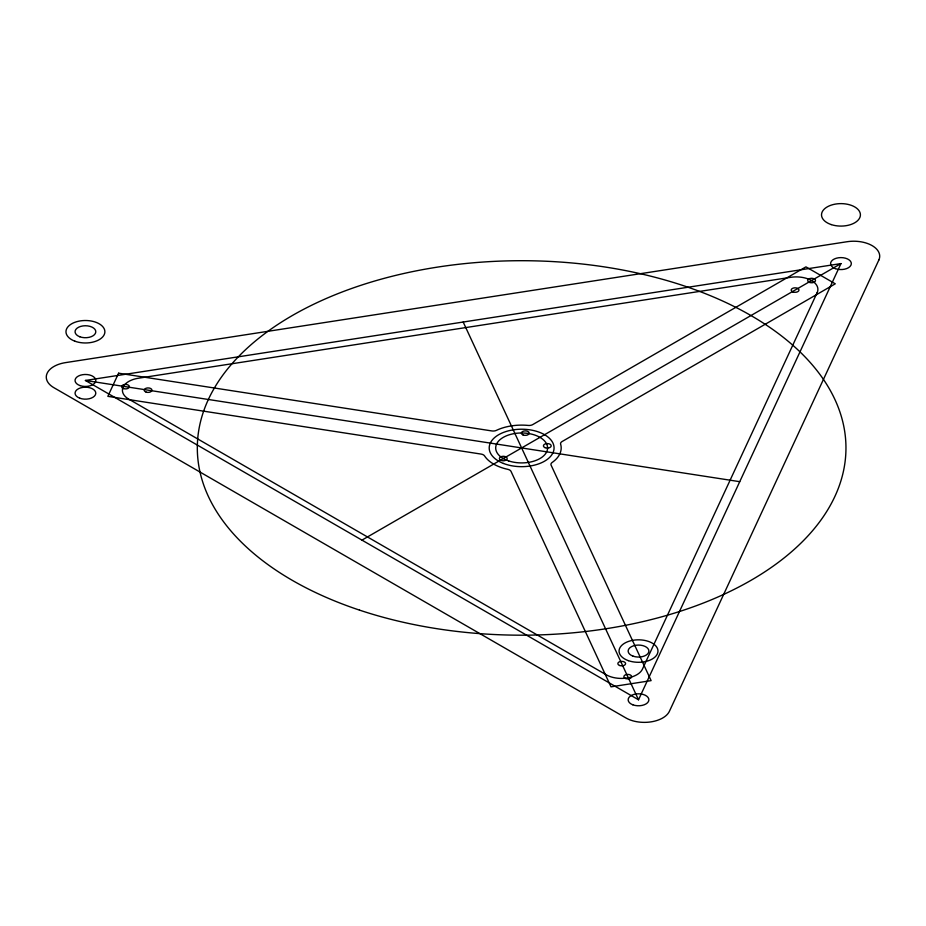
<?xml version="1.0" encoding="UTF-8"?>
<svg xmlns="http://www.w3.org/2000/svg" width="926" height="926" viewBox="0 0 926 926"><rect width="100%" height="100%" fill="white"/><g stroke="black" fill="none" stroke-linecap="round" stroke-linejoin="round"><path stroke-width="1.39" d="M638.512 699.79L840.958 263.586L85.423 380.47L638.512 699.79L463.185 322.028M361.962 540.124L840.958 263.586M85.423 380.47L739.735 481.682M118.597 373.19L107.844 396.34L481.057 454.076A5.186 2.998 0 0 1 484.576 455.928A39.552 22.837 0 0 0 507.818 469.343A5.186 2.998 0 0 1 511.013 471.369L611.01 686.837L651.117 680.633L551.109 465.165A5.186 2.998 0 0 1 552.127 462.491A39.552 22.837 0 0 0 560.635 444.156A5.186 2.998 0 0 1 562.082 441.54L835.287 283.807L805.933 266.862L532.728 424.594A5.186 2.998 0 0 1 528.19 425.428A39.552 22.837 0 0 0 496.452 430.347A5.186 2.998 0 0 1 491.799 430.926L118.597 373.19M817.16 292.639L642.413 669.162A21.657 12.501 0 0 1 606.183 674.765L128.76 399.129A21.657 12.501 0 0 1 138.46 378.213L790.642 277.325A21.657 12.501 0 0 1 817.16 292.639M878.82 260.079L669.417 711.272A25.951 14.978 0 0 1 625.999 717.986L53.905 387.693A25.951 14.978 0 0 1 65.526 362.622L847.035 241.732A25.951 14.978 0 0 1 878.82 260.079M835.298 268.609A10.383 5.996 0 0 0 851.318 263.898A10.383 5.996 0 0 0 836.247 258.25A10.383 5.996 0 0 0 835.298 268.609M632.817 704.802A10.383 5.996 0 0 0 648.871 700.137A10.383 5.996 0 0 0 633.847 694.442A10.383 5.996 0 0 0 632.817 704.802M80.134 385.621A10.383 5.996 0 0 0 95.795 380.528A10.383 5.996 0 0 0 80.331 375.238A10.383 5.996 0 0 0 80.134 385.621M619.563 665.481A3.889 2.246 0 0 0 625.606 663.768A3.889 2.246 0 0 0 620.003 661.604A3.889 2.246 0 0 0 619.563 665.481M625.71 678.55A3.889 2.246 0 0 0 631.659 676.721A3.889 2.246 0 0 0 625.941 674.66A3.889 2.246 0 0 0 625.71 678.55M123.459 388.573A3.889 2.246 0 0 0 129.409 386.744A3.889 2.246 0 0 0 123.69 384.684A3.889 2.246 0 0 0 123.459 388.573M146.065 392.08A3.889 2.246 0 0 0 151.968 390.205A3.889 2.246 0 0 0 146.204 388.191A3.889 2.246 0 0 0 146.065 392.08M809.521 282.43A3.889 2.246 0 0 0 815.493 280.624A3.889 2.246 0 0 0 809.799 278.541A3.889 2.246 0 0 0 809.521 282.43M793.073 291.991A3.889 2.246 0 0 0 798.988 290.116A3.889 2.246 0 0 0 793.223 288.09A3.889 2.246 0 0 0 793.073 291.991M501.001 460.361A3.889 2.246 0 0 0 507.159 458.775A3.889 2.246 0 0 0 501.695 456.483A3.889 2.246 0 0 0 501.001 460.361M545.032 447.652A3.889 2.246 0 0 0 551.19 446.066A3.889 2.246 0 0 0 545.727 443.774A3.889 2.246 0 0 0 545.032 447.652M523.016 434.942A3.889 2.246 0 0 0 529.174 433.345A3.889 2.246 0 0 0 523.711 431.065A3.889 2.246 0 0 0 523.016 434.942M359.473 610.107A324.332 187.249 0 0 0 845.959 447.941A324.332 187.249 0 0 0 359.473 285.787A324.332 187.249 0 0 0 359.473 610.107M503.455 463.451A32.433 18.728 0 0 0 553.98 449.284A32.433 18.728 0 0 0 507.46 431.099A32.433 18.728 0 0 0 503.455 463.451M508.663 460.916A25.951 14.978 0 0 0 547.579 447.941A25.951 14.978 0 0 0 508.663 434.977A25.951 14.978 0 0 0 508.663 460.916M831.212 224.578A19.458 11.239 0 0 0 860.416 214.867A19.458 11.239 0 0 0 831.247 205.121A19.458 11.239 0 0 0 831.212 224.578M633.106 656.175A10.383 5.996 0 0 0 648.894 651.21A10.383 5.996 0 0 0 633.534 645.804A10.383 5.996 0 0 0 633.106 656.175M628.372 660.655A19.458 11.239 0 0 0 657.969 651.348A19.458 11.239 0 0 0 629.205 641.197A19.458 11.239 0 0 0 628.372 660.655M79.81 336.775A10.383 5.996 0 0 0 95.783 332.029A10.383 5.996 0 0 0 80.666 326.415A10.383 5.996 0 0 0 79.81 336.775M74.879 341.185A19.458 11.239 0 0 0 104.858 332.284A19.458 11.239 0 0 0 76.522 321.75A19.458 11.239 0 0 0 74.879 341.185M79.81 398.215A10.383 5.996 0 0 0 95.783 393.457A10.383 5.996 0 0 0 80.666 387.855A10.383 5.996 0 0 0 79.81 398.215"/></g></svg>
